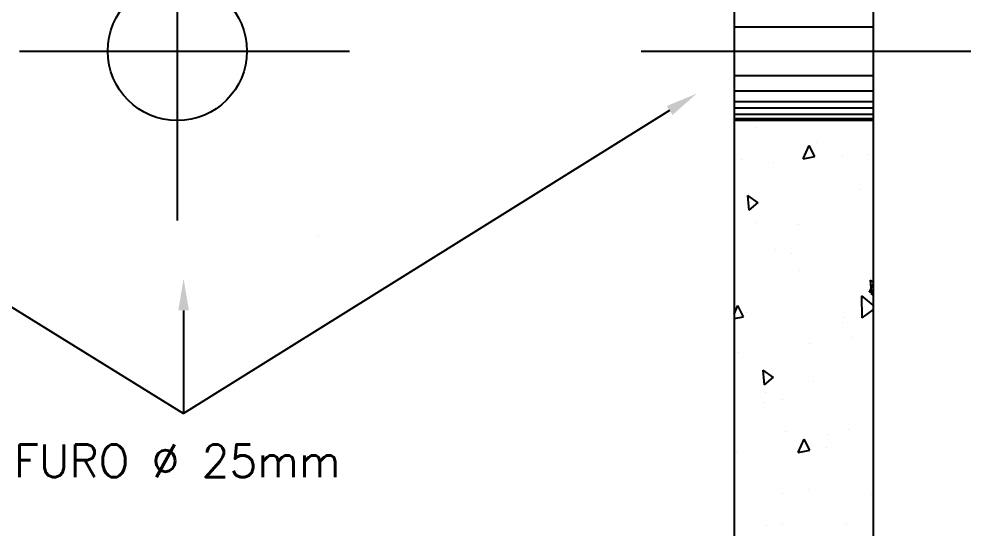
# Model space of a CAD drawing. Header units: millimetres. Extents: x 412 to 646, y 331 to 411.
# Drawn here: x 570.863 to 572.573, y 387.184 to 388.1 of the extents above; entities that cross this region are included whole.
import ezdxf
from ezdxf.enums import TextEntityAlignment as Align

# ---------------------------------------------------------------- set-up
doc = ezdxf.new("R2010")
doc.units = ezdxf.units.MM
doc.layers.add('DETALHES', color=6, linetype='Continuous')
doc.layers.add('nivel', color=4, linetype='Continuous')
doc.styles.add('ROMANS', font='romans.shx', dxfattribs={"height": 0.2})

# ---------------------------------------------------------------- blocks, each defined once
blk = doc.blocks.new('*X18')
at = {"color": 0}
for p, q in [((117.855, 29.538), (117.855, 29.538)), ((118.942, 29.273), (118.942, 29.273)), ((118.703, 28.973), (118.809, 29.213)), ((118.909, 29.013), (118.809, 29.213)), ((117.59, 28.953), (117.59, 28.953)), ((118.171, 28.905), (118.171, 28.905)), ((118.703, 28.973), (118.909, 29.014)), ((119.401, 29.032), (119.401, 29.032)), ((119.854, 29.046), (119.854, 29.046)), ((119.735, 28.419), (119.735, 28.419)), ((117.73, 28.052), (117.708, 28.313)), ((117.891, 28.186), (117.708, 28.313)), ((117.73, 28.052), (117.891, 28.187)), ((117.845, 27.828), (117.845, 27.828)), ((118.62, 27.788), (118.62, 27.788)), ((118.206, 27.341), (118.206, 27.341)), ((118.496, 27.278), (118.496, 27.278)), ((118.639, 26.974), (118.639, 26.974)), ((119.895, 26.577), (119.961, 26.725)), ((119.935, 26.533), (119.913, 26.795)), ((119.961, 26.761), (119.913, 26.795)), ((119.761, 26.117), (119.752, 26.511)), ((119.961, 26.346), (119.752, 26.511)), ((119.895, 26.577), (119.961, 26.589)), ((119.935, 26.533), (119.961, 26.555)), ((117.461, 26.185), (117.528, 26.336)), ((117.628, 26.136), (117.528, 26.336)), ((117.682, 26.217), (117.682, 26.217)), ((119.761, 26.117), (119.961, 26.264)), ((117.461, 26.104), (117.628, 26.136)), ((119.403, 26.041), (119.403, 26.041)), ((119.433, 26.12), (119.433, 26.12)), ((118.821, 25.651), (118.821, 25.651)), ((119.58, 25.762), (119.58, 25.762)), ((117.539, 25.503), (117.539, 25.503)), ((118.005, 24.914), (117.982, 25.175)), ((118.166, 25.048), (117.982, 25.175)), ((118.005, 24.914), (118.166, 25.049)), ((118.88, 24.966), (118.88, 24.966)), ((118.026, 24.776), (118.026, 24.776)), ((118.333, 24.649), (118.333, 24.649)), ((118.008, 24.59), (118.008, 24.59)), ((119.521, 24.12), (119.521, 24.12)), ((118.385, 24.071), (118.385, 24.071)), ((118.614, 23.699), (118.721, 23.939)), ((118.82, 23.739), (118.721, 23.939)), ((119.147, 24.023), (119.147, 24.023)), ((117.47, 23.889), (117.47, 23.889)), ((119.127, 23.795), (119.127, 23.795)), ((117.503, 23.7), (117.503, 23.7)), ((118.614, 23.699), (118.82, 23.739)), ((118.333, 22.963), (118.333, 22.963)), ((118.792, 23.026), (118.792, 23.026)), ((119.92, 22.941), (119.92, 22.941)), ((118.325, 22.429), (118.325, 22.429)), ((119.472, 22.396), (119.472, 22.396)), ((118.035, 22.387), (118.035, 22.387))]:
    blk.add_line(p, q, dxfattribs=at)

msp = doc.modelspace()

# ---------------------------------------------------------------- linework, layer by layer
at = {"layer": 'DETALHES', "color": 2}
for p, q in [((571.147442, 388.332389), (571.147442, 387.738155)), ((572.147392, 388.167335), (572.147392, 387.917347)), ((572.397379, 388.167335), (572.397379, 387.917347)), ((572.147392, 388.086119), (572.397379, 388.086119)), ((570.864358, 388.042341), (571.456724, 388.042341)), ((571.98034, 388.042341), (572.572706, 388.042341)), ((572.147392, 388.042341), (572.397379, 388.042341)), ((572.147392, 387.998563), (572.397379, 387.998563)), ((572.147392, 387.971064), (572.397379, 387.971064)), ((572.147392, 387.951422), (572.397379, 387.951422)), ((570.276664, 387.93579), (571.158814, 387.391403)), ((572.031604, 387.935566), (571.158814, 387.391403)), ((572.147392, 387.940619), (572.397379, 387.940619)), ((572.147392, 387.928834), (572.397379, 387.928834)), ((572.147392, 387.920977), (572.397379, 387.920977)), ((572.397379, 387.917347), (572.147392, 387.917347)), ((571.401006, 387.709456), (571.401006, 387.709456)), ((571.158814, 387.576363), (571.158814, 387.391403))]:
    msp.add_line(p, q, dxfattribs=at)
at = {"layer": 'DETALHES', "color": 4}
for p, q in [((572.147392, 387.917347), (572.147392, 386.542416)), ((572.397379, 387.917347), (572.397379, 386.542416))]:
    msp.add_line(p, q, dxfattribs=at)
at = {"layer": 'DETALHES', "color": 6}
msp.add_circle((571.147442, 388.042341), 0.124994, dxfattribs=at)
at = {"layer": 'DETALHES', "color": 2}
for points in [[(572.026566, 387.943648), (572.036643, 387.927485), (572.080092, 387.965797)], [(571.149291, 387.576363), (571.168337, 387.576363), (571.158814, 387.633503)]]:
    msp.add_solid(points, dxfattribs=at)

# ---------------------------------------------------------------- block references
at = {"layer": 'DETALHES', "color": 4, "xscale": 0.09999499999332784, "yscale": 0.09999499989356764, "zscale": 0.099995}
msp.add_blockref('*X18', (560.401865, 384.951478), dxfattribs=at)

# ---------------------------------------------------------------- texts
at = {"layer": 'nivel', "color": 3, "style": 'ROMANS'}
msp.add_text('FURO %%C 25mm', height=0.0582828, dxfattribs=at).set_placement((571.147442, 387.306087), align=Align.MIDDLE)

doc.saveas('drawing.dxf')
